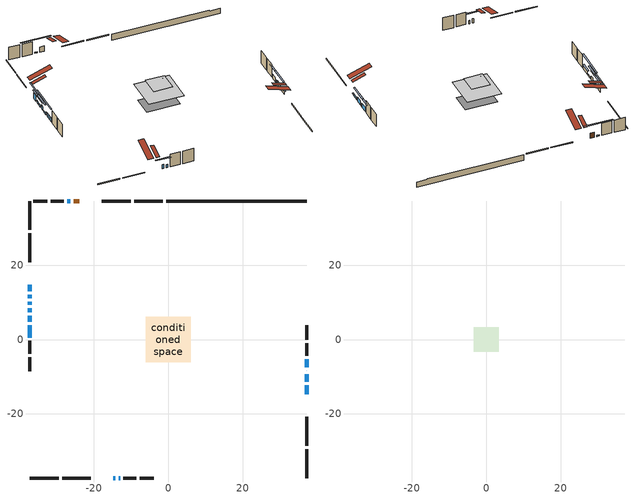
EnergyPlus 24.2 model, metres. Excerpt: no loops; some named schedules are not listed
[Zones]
conditioned space
 floor adiabatic (AdiabaticFloorConstruction): -6.11,-6.11 -6.11,6.11 6.11,6.11 6.11,-6.11 z3.17
 floor foundation (Slab1 construction): -5.79,-3.66 -5.79,3.66 5.79,3.66 5.79,-3.66 z-1.59
 wall outside (RimJoist1 construction): -1.46,37.26 -9.21,37.26 / -37.26,-37.26 -29.51,-37.26 / -37.26,37.26 -37.26,29.51 / 37.26,-37.26 37.26,-29.51 z0.73:1.03
 wall outside (RimJoist2 construction): -10.14,37.26 -17.89,37.26 / -28.59,-37.26 -20.84,-37.26 / -37.26,28.59 -37.26,20.84 / 37.26,-28.59 37.26,-20.84 z0.73:1.03
 wall outside (AdiabaticWallConstruction 1): -23.97,37.26 -25.47,37.26 z0.73:2.76
 wall outside (AdiabaticWallConstruction): 37.26,-14.75 37.26,-12.31 z0.73:1.59; 37.26,-11.38 37.26,-9.35 / 37.26,-7.45 37.26,-5.31 z0.73:2.36; -37.26,14.75 -37.26,12.98 z0.73:2.76; -37.26,12.05 -37.26,11.06 / -37.26,10.13 -37.26,9.31 z0.73:1.57; -37.26,8.39 -37.26,7.37 z0.73:2.18; -14.75,-37.26 -14.3,-37.26 z0.73:2.28; -26.4,37.26 -27.21,37.26 / -37.26,6.44 -37.26,4.81 z0.73:1.24; -37.26,3.88 -37.26,0.53 z0.73:2; 37.26,-8.42 37.26,-8.38 / -13.37,-37.26 -12.98,-37.26 z0.73:1.95
 wall outside (Wall1 construction): -28.14,37.26 -31.58,37.26 / -12.05,-37.26 -8.61,-37.26 / -37.26,-0.4 -37.26,-3.84 / 37.26,-4.39 37.26,-0.95 z0.73:5.61
 wall outside (Wall2 construction): -32.51,37.26 -36.33,37.26 / -7.68,-37.26 -3.85,-37.26 / -37.26,-4.77 -37.26,-8.59 / 37.26,-0.02 37.26,3.81 z0.73:5.61
 wall foundation (FoundationWall1 construction): -0.53,37.26,-1.59 -0.53,37.26,0.73 33.48,37.26,0.73 33.48,37.26,0.4 37.26,37.26,0.4 37.26,37.26,-1.59
 window (WindowConstruction): 37.26,-14.75 37.26,-12.31 z0.73:1.59
 window (WindowConstruction 3): 37.26,-11.38 37.26,-9.35 z0.73:2.35
 window (WindowConstruction 4): -37.26,14.75 -37.26,12.98 z0.73:2.76
 window (WindowConstruction 5): -37.26,12.05 -37.26,11.06 z0.73:1.57
 window (WindowConstruction 6): -37.26,10.13 -37.26,9.31 z0.73:1.57
 window (WindowConstruction 7): -37.26,8.38 -37.26,7.37 z0.73:2.18
 window (WindowConstruction 8): -14.75,-37.26 -14.3,-37.26 z0.73:2.28
 window (WindowConstruction 11): -26.4,37.26 -27.21,37.26 z0.73:1.24
 window (WindowConstruction 12): -37.26,6.44 -37.26,4.81 z0.73:1.24
 window (WindowConstruction 1): -37.26,3.88 -37.26,0.53 z0.73:2
 window (WindowConstruction 9): 37.26,-8.42 37.26,-8.38 z0.73:1.95
 window (WindowConstruction 10): -13.37,-37.26 -12.98,-37.26 z0.73:1.95
 window (WindowConstruction 2): 37.26,-7.45 37.26,-5.31 z0.73:2.35
 door (Door): -23.97,37.26 -25.47,37.26 z0.73:2.76
 ceiling adiabatic (AdiabaticFloorConstruction): 6.11,-6.11 6.11,6.11 -6.11,6.11 -6.11,-6.11 z3.17
 roof outside (Roof2 construction): -23.04,37.26,5.61 -23.04,32.57,7.17 -21.8,32.57,7.17 -21.8,37.26,5.61; -15.68,-37.26,5.61 -15.68,-32.57,7.17 -16.92,-32.57,7.17 -16.92,-37.26,5.61; -37.26,15.68,5.61 -32.57,15.68,7.17 -32.57,16.92,7.17 -37.26,16.92,5.61; 37.26,-15.68,5.61 32.57,-15.68,7.17 32.57,-16.92,7.17 37.26,-16.92,5.61
attic - vented
 floor to conditioned space (Floor1 construction Reversed): -3.31,-3.31 -3.31,3.31 3.31,3.31 3.31,-3.31 z5.61; -2.26,-2.26 -2.26,2.26 2.26,2.26 2.26,-2.26 z5.61
 roof outside (Roof1 construction): -20.88,37.26,5.61 -20.88,29.46,8.21 -18.82,29.46,8.21 -18.82,37.26,5.61; -17.85,-37.26,5.61 -17.85,-29.46,8.21 -19.91,-29.46,8.21 -19.91,-37.26,5.61; -37.26,17.85,5.61 -29.46,17.85,8.21 -29.46,19.91,8.21 -37.26,19.91,5.61; 37.26,-17.85,5.61 29.46,-17.85,8.21 29.46,-19.91,8.21 37.26,-19.91,5.61
shading: 37.26,-12.11 37.26,-14.95 37.68,-14.95 37.68,-12.11 z1.79; 37.26,-6.92 37.26,-13.81 37.68,-13.81 37.68,-6.92 z4.78; -37.26,10.55 -37.26,17.18 -37.68,17.18 -37.68,10.55 z5.19; -37.26,8.63 -37.26,14.48 -37.68,14.48 -37.68,8.63 z4; -37.26,6.88 -37.26,12.56 -37.68,12.56 -37.68,6.88 z4; -37.26,4.94 -37.26,10.81 -37.68,10.81 -37.68,4.94 z4.61; -11.87,-37.26 -17.18,-37.26 -17.18,-37.68 -11.87,-37.68 z4.71; -32.07,37.26 -21.54,37.26 -21.54,37.68 -32.07,37.68 z6.1; -37.26,-0.05 -37.26,11.3 -37.68,11.3 -37.68,-0.05 z6.1; -37.26,0.33 -37.26,4.08 -37.68,4.08 -37.68,0.33 z2.2; 37.26,-2.89 37.26,-9.88 37.68,-9.88 37.68,-2.89 z4.78
[Building]
Building 1: Terrain=Suburbs
[Site:Location]
Quebec Intl AP_QC: Latitude {deg}=46.8; Longitude {deg}=-71.38; Time Zone {hr}=-5; Elevation {m}=74; Keep Site Location Information=Yes
[Site:GroundTemperature:Shallow]
0.0108218, -2.24938, -2.43038, -1.3578, 2.94801, 7.23376, 10.9493, 13.303, 13.5029, 11.5886, 7.96783, 3.81355
[Site:WaterMainsTemperature]
Calculation Method=Schedule; Temperature Schedule=mains temperature schedule
[Material] Roughness=Rough; Thermal Absorptance=0.9
Name | Thickness {m} | Conductivity {W/m-K} | Density {kg/m3} | Specific Heat {J/kg-K} | Solar Absorptance | Visible Absorptance
asphalt or fiberglass shingles | 0.00635 | 0.162714 | 1121.4 | 1465.45 | 0.4 | 0.4
ceiling loosefill ins | 0.169333 | 0.0480833 | 16.02 | 1046.75 | 0.7 | 0.7
ceiling stud and cavity | 0.1397 | 0.0758482 | 65.682 | 1177.47 | 0.7 | 0.7
concrete 4.0 in. | 0.1016 | 1.803125 | 2242.8 | 837.4 | 0.7 | 0.7
concrete 8.0 in. | 0.2032 | 1.803125 | 2242.8 | 837.4 | 0.7 | 0.7
door material | 0.04445 | 0.0451087 | 512.64 | 1214.23 | 0.7 | 0.7
exterior vertical ins | 0.0533782 | 0.029427 | 32.04 | 1214.23 | 0.7 | 0.7
floor covering | 0.0127 | 0.0433444 | 54.468 | 1339.84 | 0.6 | 0.6
floor rigid ins; wall rigid ins 1 | 0.512978 | 0.029427 | 32.04 | 1214.23 | 0.7 | 0.7
floor stud and cavity | 0.1397 | 1.75129 | 37.0049 | 1207.88 | 0.7 | 0.7
furniture material conditioned space 1 | 0.1524 | 0.115458 | 640.8 | 1214.23 | 0.6 | 0.6
gypsum board | 0.0127 | 0.160291 | 801 | 837.4 | 0.6 | 0.6
gypsum board 1 | 0.0127 | 0.160291 | 801 | 837.4 | 0.7 | 0.7
osb sheathing 0.5 in. | 0.0127 | 0.115458 | 512.64 | 1214.23 | 0.7 | 0.7
osb sheathing 0.75 in. | 0.01905 | 0.115458 | 512.64 | 1214.23 | 0.7 | 0.7
osb sheathing 2.0 in. | 0.0508 | 0.115458 | 512.64 | 1214.23 | 0.7 | 0.7
rim joist rigid ins; roof rigid ins; wall rigid ins | 0.051816 | 0.029427 | 32.04 | 1214.23 | 0.7 | 0.7
rim joist stud and cavity | 0.0508 | 0.0385912 | 125.044 | 1163.47 | 0.6 | 0.6
rim joist stud and cavity 1 | 0.0508 | 0.0348186 | 125.044 | 1163.47 | 0.6 | 0.6
roof stud and cavity | 0.2032 | 0.190183 | 78.34581 | 1123.46 | 0.7 | 0.7
wall stud and cavity | 0.1397 | 0.159316 | 139.0536 | 1170.24 | 0.7 | 0.7
wall stud and cavity 1 | 0.1397 | 0.134245 | 139.0536 | 1170.24 | 0.7 | 0.7
wall stud and cavity 2 | 0.0889 | 0.380278 | 52.3479 | 1209.89 | 0.7 | 0.7
wall stud and cavity 3 | 0.0889 | 0.391764 | 83.0341 | 1211.67 | 0.7 | 0.7
wood siding | 0.0254 | 0.102417 | 544.68 | 1172.36 | 0.4 | 0.4
wood siding 1; wood siding 2; wood siding 3 | 0.0254 | 0.102417 | 544.68 | 1172.36 | 0.7 | 0.7
[WindowMaterial:SimpleGlazingSystem]
Name | U-Factor {W/m2-K} | Solar Heat Gain Coefficient
WindowMaterial | 2.773703 | 0.54
WindowMaterial 1 | 2.78563 | 0.6
WindowMaterial 10 | 3.0542 | 0.42
WindowMaterial 2 | 2.79017 | 0.7
WindowMaterial 3 | 2.78619 | 0.6
WindowMaterial 4 | 2.97754 | 0.59
WindowMaterial 5 | 2.77711 | 0.55
WindowMaterial 6 | 2.77314 | 0.53
WindowMaterial 7 | 2.76746 | 0.49
WindowMaterial 8 | 2.97754 | 0.25
WindowMaterial 9 | 2.992306 | 0.59
[Construction]
AdiabaticFloorConstruction: floor stud and cavity, floor rigid ins, osb sheathing 0.75 in., floor covering
AdiabaticWallConstruction: wood siding 2, wall rigid ins 1, wall stud and cavity 2, gypsum board
AdiabaticWallConstruction 1: wood siding 3, wall rigid ins 1, wall stud and cavity 2, gypsum board
Door: door material
Floor1 construction Reversed: gypsum board, ceiling stud and cavity, ceiling loosefill ins
FoundationWall1 construction: concrete 8.0 in., gypsum board 1
furniture construction conditioned space 1: furniture material conditioned space 1
PartitionWallConstruction: gypsum board, wall stud and cavity 3, gypsum board
RimJoist1 construction: wood siding 1, rim joist rigid ins, osb sheathing 2.0 in., rim joist stud and cavity
RimJoist2 construction: wood siding 1, rim joist rigid ins, osb sheathing 2.0 in., rim joist stud and cavity 1
Roof1 construction: asphalt or fiberglass shingles
Roof2 construction: asphalt or fiberglass shingles, roof rigid ins, osb sheathing 0.75 in., roof stud and cavity, gypsum board
Slab1 construction: concrete 4.0 in.
Wall1 construction: wood siding, wall rigid ins, osb sheathing 0.5 in., wall stud and cavity, gypsum board
Wall2 construction: wood siding, wall rigid ins, osb sheathing 0.5 in., wall stud and cavity 1, gypsum board
WindowConstruction: WindowMaterial
WindowConstruction 1; WindowConstruction 7: WindowMaterial 1
WindowConstruction 10: WindowMaterial 9
WindowConstruction 11; WindowConstruction 12: WindowMaterial 10
WindowConstruction 2: WindowMaterial 2
WindowConstruction 3: WindowMaterial 3
WindowConstruction 4: WindowMaterial 4
WindowConstruction 5: WindowMaterial 5
WindowConstruction 6: WindowMaterial 6
WindowConstruction 8: WindowMaterial 7
WindowConstruction 9: WindowMaterial 8
[Zone] Multiplier=1; Part of Total Floor Area=Yes
Name | Volume {m3}
attic - vented | 27.1114
conditioned space | 583.3
[Space]
Name | Zone | Volume {m3}
attic - vented 1 | attic - vented | 27.1114
conditioned space 1 | conditioned space | 583.3
[ZoneInfiltration:EffectiveLeakageArea]
infil attic - vented 1: Zone or Space=attic - vented 1; Schedule=Always On Discrete; Effective Air Leakage Area {cm2}=2370.46; Stack Coefficient=0.000180897; Wind Coefficient=9.08731e-06
[ZoneMixing]
whole house fan mix: Zone or Space=attic - vented; Schedule=Always On Continuous; Design Flow Rate Calculation Method=Flow/Zone; Design Flow Rate {m3/s}=0; Source Zone or Space=conditioned space
[SurfaceProperty:ExposedFoundationPerimeter]
Slab1: Exposed Perimeter Calculation Method=TotalExposedPerimeter; Total Exposed Perimeter {m}=37.796
[InternalMass] Zone or ZoneList=conditioned space; Space or SpaceList=conditioned space 1
Name | Construction | Surface Area {m2}
furniture mass conditioned space 1 | furniture construction conditioned space 1 | 93.532
partition wall mass | PartitionWallConstruction | 233.83
[Lights]
interior lighting: Zone or ZoneList or Space or SpaceList=conditioned space 1; Schedule=interior lighting schedule; Design Level Calculation Method=LightingLevel; Lighting Level {W}=343.2; Return Air Fraction=0; Fraction Radiant=0.6; Fraction Visible=0.2; Fraction Replaceable=1
[People]
occupants: Zone or ZoneList or Space or SpaceList=conditioned space 1; Number of People Schedule=occupants schedule; Number of People Calculation Method=People; Number of People=3; Fraction Radiant=0.314171; Sensible Heat Fraction=0.56303; Activity Level Schedule=occupants activity schedule; Carbon Dioxide Generation Rate {m3/s-W}=0; Enable ASHRAE 55 Comfort Warnings=No; Mean Radiant Temperature Calculation Type=EnclosureAveraged
[ElectricEquipment] Zone or ZoneList or Space or SpaceList=conditioned space 1; Design Level Calculation Method=EquipmentLevel
Name | Schedule | Design Level {W} | Fraction Latent | Fraction Radiant | Fraction Lost
clothes dryer | clothes dryer schedule | 140.772 | 0.015 | 0.081 | 0.85
clothes washer | clothes washer schedule | 32.1985 | 0.03 | 0.162 | 0.7
cooking range | cooking range schedule | 215.147 | 0.08 | 0.432 | 0.2
dishwasher | dishwasher schedule | 66.8632 | 0.3 | 0.18 | 0.4
fridge | fridge schedule | 72.9452 | 0 | 0.6 | 0
mech vent bath fan 0 | mech vent bath fan 0 schedule | 50.2 | 0 | 0 | 1
mech vent house fan | mech vent house fan schedule | 19.9167 | 0 | 0 | 0.5
mech vent house fan cfis | mech vent house fan cfis schedule | 0 | 0 | 0 | 0
mech vent range fan 0 | mech vent range fan 0 schedule | 57 | 0 | 0 | 1
misc plug loads | misc plug loads schedule | 494.7 | 0.045 | 0.513 | 0.1
whole house fan | Always On Discrete | 0 | 0 | 0 | 1
[OtherEquipment] Zone or ZoneList or Space or SpaceList=conditioned space 1; Design Level Calculation Method=EquipmentLevel
Name | Fuel Type | Schedule | Design Level {W} | Fraction Latent | Fraction Radiant | Fraction Lost
clothes dryer 1 | Electricity | clothes dryer schedule | 0 | 0.015 | 0.081 | 0.85
cooking range 1 | Electricity | cooking range schedule | 0 | 0.08 | 0.432 | 0.2
general water use latent | None | general water use schedule | 62.594 | 1 | 0 | 0
general water use sensible | None | general water use schedule | -61.6891 | 0 | 0.6 | 0
mech vent house fan latent load | None | Always On Discrete | 0 | 1 | 0 | 0
mech vent house fan sensible load | None | Always On Discrete | 0 | 0 | 0 | 0
water heater energy adjustment1 | Electricity | Always On Discrete | 0.01 | 0 | 0 | 1
[ZoneInfiltration:DesignFlowRate] Zone or ZoneList or Space or SpaceList=conditioned space 1; Schedule=Always On Discrete; Design Flow Rate Calculation Method=Flow/Zone; Design Flow Rate {m3/s}=0
infil flow; natural vent flow; whole house fan flow
[Foundation:Kiva]
Foundation Kiva 1: Initial Indoor Air Temperature {C}=18; Wall Height Above Grade {m}=0.729996; Wall Depth Below Slab {m}=0.2032; Custom Block Material Name 1=exterior vertical ins; Custom Block Depth 1 {m}=2.31999; Custom Block X Position 1 {m}=0.2159; Custom Block Z Position 1 {m}=0
[Foundation:Kiva:Settings]
Soil Conductivity {W/m-K}=0.849921; Soil Density {kg/m3}=1842.3; Soil Specific Heat {J/kg-K}=418.7; Ground Solar Absorptivity=0.9; Ground Thermal Absorptivity=0.9; Ground Surface Roughness {m}=0.03; Far-Field Width {m}=40; Deep-Ground Boundary Condition=ZeroFlux; Deep-Ground Depth {m}=40; Minimum Cell Dimension {m}=0.2; Maximum Cell Growth Coefficient=3; Simulation Timestep=Timestep
[Exterior:Lights]
exterior lighting: Schedule=exterior lighting schedule; Design Level {W}=75.6
[Schedule:Constant]
Name | Hourly Value
Always On Continuous; mech vent house fan schedule; mech vent house fan cfis schedule; Always On Discrete | 1
occupants activity schedule | 117.228
fridge schedule | 0
[Schedule:Week:Daily]
interior lighting schedule Week Rule - Jan1-Jan27: interior lighting schedule day, interior lighting schedule day, interior lighting schedule day, interior lighting schedule day, interior lighting schedule day, interior lighting schedule day, interior lighting schedule day, interior lighting schedule default day, interior lighting schedule default day, interior lighting schedule default day, interior lighting schedule default day, interior lighting schedule default day
interior lighting schedule Week Rule - Jan28-Feb3: interior lighting schedule day, interior lighting schedule day, interior lighting schedule day, interior lighting schedule day, interior lighting schedule day 1, interior lighting schedule day 1, interior lighting schedule day 1, interior lighting schedule default day, interior lighting schedule default day, interior lighting schedule default day, interior lighting schedule default day, interior lighting schedule default day
interior lighting schedule Week Rule - Feb4-Feb24: interior lighting schedule day 1, interior lighting schedule day 1, interior lighting schedule day 1, interior lighting schedule day 1, interior lighting schedule day 1, interior lighting schedule day 1, interior lighting schedule day 1, interior lighting schedule default day, interior lighting schedule default day, interior lighting schedule default day, interior lighting schedule default day, interior lighting schedule default day
interior lighting schedule Week Rule - Feb25-Mar3: interior lighting schedule day 1, interior lighting schedule day 1, interior lighting schedule day 1, interior lighting schedule day 1, interior lighting schedule day 2, interior lighting schedule day 2, interior lighting schedule day 2, interior lighting schedule default day, interior lighting schedule default day, interior lighting schedule default day, interior lighting schedule default day, interior lighting schedule default day
interior lighting schedule Week Rule - Mar4-Mar31: interior lighting schedule day 2, interior lighting schedule day 2, interior lighting schedule day 2, interior lighting schedule day 2, interior lighting schedule day 2, interior lighting schedule day 2, interior lighting schedule day 2, interior lighting schedule default day, interior lighting schedule default day, interior lighting schedule default day, interior lighting schedule default day, interior lighting schedule default day
interior lighting schedule Week Rule - Apr1-Apr28: interior lighting schedule day 3, interior lighting schedule day 3, interior lighting schedule day 3, interior lighting schedule day 3, interior lighting schedule day 3, interior lighting schedule day 3, interior lighting schedule day 3, interior lighting schedule default day, interior lighting schedule default day, interior lighting schedule default day, interior lighting schedule default day, interior lighting schedule default day
interior lighting schedule Week Rule - Apr29-May5: interior lighting schedule day 3, interior lighting schedule day 3, interior lighting schedule day 4, interior lighting schedule day 4, interior lighting schedule day 4, interior lighting schedule day 4, interior lighting schedule day 4, interior lighting schedule default day, interior lighting schedule default day, interior lighting schedule default day, interior lighting schedule default day, interior lighting schedule default day
interior lighting schedule Week Rule - May6-May26: interior lighting schedule day 4, interior lighting schedule day 4, interior lighting schedule day 4, interior lighting schedule day 4, interior lighting schedule day 4, interior lighting schedule day 4, interior lighting schedule day 4, interior lighting schedule default day, interior lighting schedule default day, interior lighting schedule default day, interior lighting schedule default day, interior lighting schedule default day
interior lighting schedule Week Rule - May27-Jun2: interior lighting schedule day 4, interior lighting schedule day 4, interior lighting schedule day 4, interior lighting schedule day 4, interior lighting schedule day 4, interior lighting schedule day 5, interior lighting schedule day 5, interior lighting schedule default day, interior lighting schedule default day, interior lighting schedule default day, interior lighting schedule default day, interior lighting schedule default day
interior lighting schedule Week Rule - Jun3-Jun30: interior lighting schedule day 5, interior lighting schedule day 5, interior lighting schedule day 5, interior lighting schedule day 5, interior lighting schedule day 5, interior lighting schedule day 5, interior lighting schedule day 5, interior lighting schedule default day, interior lighting schedule default day, interior lighting schedule default day, interior lighting schedule default day, interior lighting schedule default day
interior lighting schedule Week Rule - Jul1-Jul28: interior lighting schedule day 6, interior lighting schedule day 6, interior lighting schedule day 6, interior lighting schedule day 6, interior lighting schedule day 6, interior lighting schedule day 6, interior lighting schedule day 6, interior lighting schedule default day, interior lighting schedule default day, interior lighting schedule default day, interior lighting schedule default day, interior lighting schedule default day
interior lighting schedule Week Rule - Jul29-Aug4: interior lighting schedule day 6, interior lighting schedule day 6, interior lighting schedule day 6, interior lighting schedule day 7, interior lighting schedule day 7, interior lighting schedule day 7, interior lighting schedule day 7, interior lighting schedule default day, interior lighting schedule default day, interior lighting schedule default day, interior lighting schedule default day, interior lighting schedule default day
interior lighting schedule Week Rule - Aug5-Aug25: interior lighting schedule day 7, interior lighting schedule day 7, interior lighting schedule day 7, interior lighting schedule day 7, interior lighting schedule day 7, interior lighting schedule day 7, interior lighting schedule day 7, interior lighting schedule default day, interior lighting schedule default day, interior lighting schedule default day, interior lighting schedule default day, interior lighting schedule default day
interior lighting schedule Week Rule - Aug26-Sep1: interior lighting schedule day 7, interior lighting schedule day 7, interior lighting schedule day 7, interior lighting schedule day 7, interior lighting schedule day 7, interior lighting schedule day 7, interior lighting schedule day 8, interior lighting schedule default day, interior lighting schedule default day, interior lighting schedule default day, interior lighting schedule default day, interior lighting schedule default day
interior lighting schedule Week Rule - Sep2-Sep29: interior lighting schedule day 8, interior lighting schedule day 8, interior lighting schedule day 8, interior lighting schedule day 8, interior lighting schedule day 8, interior lighting schedule day 8, interior lighting schedule day 8, interior lighting schedule default day, interior lighting schedule default day, interior lighting schedule default day, interior lighting schedule default day, interior lighting schedule default day
interior lighting schedule Week Rule - Sep30-Oct6: interior lighting schedule day 8, interior lighting schedule day 9, interior lighting schedule day 9, interior lighting schedule day 9, interior lighting schedule day 9, interior lighting schedule day 9, interior lighting schedule day 9, interior lighting schedule default day, interior lighting schedule default day, interior lighting schedule default day, interior lighting schedule default day, interior lighting schedule default day
interior lighting schedule Week Rule - Oct7-Oct27: interior lighting schedule day 9, interior lighting schedule day 9, interior lighting schedule day 9, interior lighting schedule day 9, interior lighting schedule day 9, interior lighting schedule day 9, interior lighting schedule day 9, interior lighting schedule default day, interior lighting schedule default day, interior lighting schedule default day, interior lighting schedule default day, interior lighting schedule default day
interior lighting schedule Week Rule - Oct28-Nov3: interior lighting schedule day 9, interior lighting schedule day 9, interior lighting schedule day 9, interior lighting schedule day 9, interior lighting schedule day 10, interior lighting schedule day 10, interior lighting schedule day 10, interior lighting schedule default day, interior lighting schedule default day, interior lighting schedule default day, interior lighting schedule default day, interior lighting schedule default day
interior lighting schedule Week Rule - Nov4-Nov24: interior lighting schedule day 10, interior lighting schedule day 10, interior lighting schedule day 10, interior lighting schedule day 10, interior lighting schedule day 10, interior lighting schedule day 10, interior lighting schedule day 10, interior lighting schedule default day, interior lighting schedule default day, interior lighting schedule default day, interior lighting schedule default day, interior lighting schedule default day
interior lighting schedule Week Rule - Nov25-Dec1: interior lighting schedule day 10, interior lighting schedule day 10, interior lighting schedule day 10, interior lighting schedule day 10, interior lighting schedule day 10, interior lighting schedule day 10, interior lighting schedule day 11, interior lighting schedule default day, interior lighting schedule default day, interior lighting schedule default day, interior lighting schedule default day, interior lighting schedule default day
interior lighting schedule Week Rule - Dec2-Dec31: interior lighting schedule day 11, interior lighting schedule day 11, interior lighting schedule day 11, interior lighting schedule day 11, interior lighting schedule day 11, interior lighting schedule day 11, interior lighting schedule day 11, interior lighting schedule default day, interior lighting schedule default day, interior lighting schedule default day, interior lighting schedule default day, interior lighting schedule default day
occupants schedule Week Rule - Jan1-Dec31: occupants schedule day, occupants schedule day, occupants schedule day, occupants schedule day, occupants schedule day, occupants schedule day, occupants schedule day, occupants schedule default day, occupants schedule default day, occupants schedule default day, occupants schedule default day, occupants schedule default day
clothes dryer schedule Week Rule - Jan1-Dec31: clothes dryer schedule day, clothes dryer schedule day, clothes dryer schedule day, clothes dryer schedule day, clothes dryer schedule day, clothes dryer schedule day, clothes dryer schedule day, clothes dryer schedule default day, clothes dryer schedule default day, clothes dryer schedule default day, clothes dryer schedule default day, clothes dryer schedule default day
clothes washer schedule Week Rule - Jan1-Dec31: clothes washer schedule day, clothes washer schedule day, clothes washer schedule day, clothes washer schedule day, clothes washer schedule day, clothes washer schedule day, clothes washer schedule day, clothes washer schedule default day, clothes washer schedule default day, clothes washer schedule default day, clothes washer schedule default day, clothes washer schedule default day
cooking range schedule Week Rule - Jan1-Dec31: cooking range schedule day, cooking range schedule day, cooking range schedule day, cooking range schedule day, cooking range schedule day, cooking range schedule day, cooking range schedule day, cooking range schedule default day, cooking range schedule default day, cooking range schedule default day, cooking range schedule default day, cooking range schedule default day
dishwasher schedule Week Rule - Jan1-Dec31: dishwasher schedule day, dishwasher schedule day, dishwasher schedule day, dishwasher schedule day, dishwasher schedule day, dishwasher schedule day, dishwasher schedule day, dishwasher schedule default day, dishwasher schedule default day, dishwasher schedule default day, dishwasher schedule default day, dishwasher schedule default day
mech vent bath fan 0 schedule Week Rule - Jan1-Dec31: mech vent bath fan 0 schedule day, mech vent bath fan 0 schedule day, mech vent bath fan 0 schedule day, mech vent bath fan 0 schedule day, mech vent bath fan 0 schedule day, mech vent bath fan 0 schedule day, mech vent bath fan 0 schedule day, mech vent bath fan 0 schedule default day, mech vent bath fan 0 schedule default day, mech vent bath fan 0 schedule default day, mech vent bath fan 0 schedule default day, mech vent bath fan 0 schedule default day
mech vent range fan 0 schedule Week Rule - Jan1-Dec31: mech vent range fan 0 schedule day, mech vent range fan 0 schedule day, mech vent range fan 0 schedule day, mech vent range fan 0 schedule day, mech vent range fan 0 schedule day, mech vent range fan 0 schedule day, mech vent range fan 0 schedule day, mech vent range fan 0 schedule default day, mech vent range fan 0 schedule default day, mech vent range fan 0 schedule default day, mech vent range fan 0 schedule default day, mech vent range fan 0 schedule default day
misc plug loads schedule Week Rule - Jan1-Dec31: misc plug loads schedule day, misc plug loads schedule day, misc plug loads schedule day, misc plug loads schedule day, misc plug loads schedule day, misc plug loads schedule day, misc plug loads schedule day, misc plug loads schedule default day, misc plug loads schedule default day, misc plug loads schedule default day, misc plug loads schedule default day, misc plug loads schedule default day
general water use schedule Week Rule - Jan1-Dec31: general water use schedule day, general water use schedule day, general water use schedule day, general water use schedule day, general water use schedule day, general water use schedule day, general water use schedule day, general water use schedule default day, general water use schedule default day, general water use schedule default day, general water use schedule default day, general water use schedule default day
exterior lighting schedule Week Rule - Jan1-Jan27: exterior lighting schedule day, exterior lighting schedule day, exterior lighting schedule day, exterior lighting schedule day, exterior lighting schedule day, exterior lighting schedule day, exterior lighting schedule day, exterior lighting schedule default day, exterior lighting schedule default day, exterior lighting schedule default day, exterior lighting schedule default day, exterior lighting schedule default day
exterior lighting schedule Week Rule - Jan28-Feb3: exterior lighting schedule day, exterior lighting schedule day, exterior lighting schedule day, exterior lighting schedule day, exterior lighting schedule day 1, exterior lighting schedule day 1, exterior lighting schedule day 1, exterior lighting schedule default day, exterior lighting schedule default day, exterior lighting schedule default day, exterior lighting schedule default day, exterior lighting schedule default day
exterior lighting schedule Week Rule - Feb4-Feb24: exterior lighting schedule day 1, exterior lighting schedule day 1, exterior lighting schedule day 1, exterior lighting schedule day 1, exterior lighting schedule day 1, exterior lighting schedule day 1, exterior lighting schedule day 1, exterior lighting schedule default day, exterior lighting schedule default day, exterior lighting schedule default day, exterior lighting schedule default day, exterior lighting schedule default day
exterior lighting schedule Week Rule - Feb25-Mar3: exterior lighting schedule day 1, exterior lighting schedule day 1, exterior lighting schedule day 1, exterior lighting schedule day 1, exterior lighting schedule day 2, exterior lighting schedule day 2, exterior lighting schedule day 2, exterior lighting schedule default day, exterior lighting schedule default day, exterior lighting schedule default day, exterior lighting schedule default day, exterior lighting schedule default day
exterior lighting schedule Week Rule - Mar4-Mar31: exterior lighting schedule day 2, exterior lighting schedule day 2, exterior lighting schedule day 2, exterior lighting schedule day 2, exterior lighting schedule day 2, exterior lighting schedule day 2, exterior lighting schedule day 2, exterior lighting schedule default day, exterior lighting schedule default day, exterior lighting schedule default day, exterior lighting schedule default day, exterior lighting schedule default day
exterior lighting schedule Week Rule - Apr1-Apr28: exterior lighting schedule day 3, exterior lighting schedule day 3, exterior lighting schedule day 3, exterior lighting schedule day 3, exterior lighting schedule day 3, exterior lighting schedule day 3, exterior lighting schedule day 3, exterior lighting schedule default day, exterior lighting schedule default day, exterior lighting schedule default day, exterior lighting schedule default day, exterior lighting schedule default day
exterior lighting schedule Week Rule - Apr29-May5: exterior lighting schedule day 3, exterior lighting schedule day 3, exterior lighting schedule day 4, exterior lighting schedule day 4, exterior lighting schedule day 4, exterior lighting schedule day 4, exterior lighting schedule day 4, exterior lighting schedule default day, exterior lighting schedule default day, exterior lighting schedule default day, exterior lighting schedule default day, exterior lighting schedule default day
exterior lighting schedule Week Rule - May6-May26: exterior lighting schedule day 4, exterior lighting schedule day 4, exterior lighting schedule day 4, exterior lighting schedule day 4, exterior lighting schedule day 4, exterior lighting schedule day 4, exterior lighting schedule day 4, exterior lighting schedule default day, exterior lighting schedule default day, exterior lighting schedule default day, exterior lighting schedule default day, exterior lighting schedule default day
exterior lighting schedule Week Rule - May27-Jun2: exterior lighting schedule day 4, exterior lighting schedule day 4, exterior lighting schedule day 4, exterior lighting schedule day 4, exterior lighting schedule day 4, exterior lighting schedule day 5, exterior lighting schedule day 5, exterior lighting schedule default day, exterior lighting schedule default day, exterior lighting schedule default day, exterior lighting schedule default day, exterior lighting schedule default day
exterior lighting schedule Week Rule - Jun3-Jun30: exterior lighting schedule day 5, exterior lighting schedule day 5, exterior lighting schedule day 5, exterior lighting schedule day 5, exterior lighting schedule day 5, exterior lighting schedule day 5, exterior lighting schedule day 5, exterior lighting schedule default day, exterior lighting schedule default day, exterior lighting schedule default day, exterior lighting schedule default day, exterior lighting schedule default day
exterior lighting schedule Week Rule - Jul1-Jul28: exterior lighting schedule day 6, exterior lighting schedule day 6, exterior lighting schedule day 6, exterior lighting schedule day 6, exterior lighting schedule day 6, exterior lighting schedule day 6, exterior lighting schedule day 6, exterior lighting schedule default day, exterior lighting schedule default day, exterior lighting schedule default day, exterior lighting schedule default day, exterior lighting schedule default day
exterior lighting schedule Week Rule - Jul29-Aug4: exterior lighting schedule day 6, exterior lighting schedule day 6, exterior lighting schedule day 6, exterior lighting schedule day 7, exterior lighting schedule day 7, exterior lighting schedule day 7, exterior lighting schedule day 7, exterior lighting schedule default day, exterior lighting schedule default day, exterior lighting schedule default day, exterior lighting schedule default day, exterior lighting schedule default day
exterior lighting schedule Week Rule - Aug5-Aug25: exterior lighting schedule day 7, exterior lighting schedule day 7, exterior lighting schedule day 7, exterior lighting schedule day 7, exterior lighting schedule day 7, exterior lighting schedule day 7, exterior lighting schedule day 7, exterior lighting schedule default day, exterior lighting schedule default day, exterior lighting schedule default day, exterior lighting schedule default day, exterior lighting schedule default day
exterior lighting schedule Week Rule - Aug26-Sep1: exterior lighting schedule day 7, exterior lighting schedule day 7, exterior lighting schedule day 7, exterior lighting schedule day 7, exterior lighting schedule day 7, exterior lighting schedule day 7, exterior lighting schedule day 8, exterior lighting schedule default day, exterior lighting schedule default day, exterior lighting schedule default day, exterior lighting schedule default day, exterior lighting schedule default day
exterior lighting schedule Week Rule - Sep2-Sep29: exterior lighting schedule day 8, exterior lighting schedule day 8, exterior lighting schedule day 8, exterior lighting schedule day 8, exterior lighting schedule day 8, exterior lighting schedule day 8, exterior lighting schedule day 8, exterior lighting schedule default day, exterior lighting schedule default day, exterior lighting schedule default day, exterior lighting schedule default day, exterior lighting schedule default day
exterior lighting schedule Week Rule - Sep30-Oct6: exterior lighting schedule day 8, exterior lighting schedule day 9, exterior lighting schedule day 9, exterior lighting schedule day 9, exterior lighting schedule day 9, exterior lighting schedule day 9, exterior lighting schedule day 9, exterior lighting schedule default day, exterior lighting schedule default day, exterior lighting schedule default day, exterior lighting schedule default day, exterior lighting schedule default day
[Schedule:Year]
interior lighting schedule: interior lighting schedule Week Rule - Jan1-Jan27, 1, 1, 1, 27, interior lighting schedule Week Rule - Jan28-Feb3, 1, 28, 2, 3, interior lighting schedule Week Rule - Feb4-Feb24, 2, 4, 2, 24, interior lighting schedule Week Rule - Feb25-Mar3, 2, 25, 3, 3, interior lighting schedule Week Rule - Mar4-Mar31, 3, 4, 3, 31, interior lighting schedule Week Rule - Apr1-Apr28, 4, 1, 4, 28, interior lighting schedule Week Rule - Apr29-May5, 4, 29, 5, 5, interior lighting schedule Week Rule - May6-May26, 5, 6, 5, 26, interior lighting schedule Week Rule - May27-Jun2, 5, 27, 6, 2, interior lighting schedule Week Rule - Jun3-Jun30, 6, 3, 6, 30, interior lighting schedule Week Rule - Jul1-Jul28, 7, 1, 7, 28, interior lighting schedule Week Rule - Jul29-Aug4, 7, 29, 8, 4, interior lighting schedule Week Rule - Aug5-Aug25, 8, 5, 8, 25, interior lighting schedule Week Rule - Aug26-Sep1, 8, 26, 9, 1, interior lighting schedule Week Rule - Sep2-Sep29, 9, 2, 9, 29, interior lighting schedule Week Rule - Sep30-Oct6, 9, 30, 10, 6, interior lighting schedule Week Rule - Oct7-Oct27, 10, 7, 10, 27, interior lighting schedule Week Rule - Oct28-Nov3, 10, 28, 11, 3, interior lighting schedule Week Rule - Nov4-Nov24, 11, 4, 11, 24, interior lighting schedule Week Rule - Nov25-Dec1, 11, 25, 12, 1, interior lighting schedule Week Rule - Dec2-Dec31, 12, 2, 12, 31
occupants schedule: occupants schedule Week Rule - Jan1-Dec31, 1, 1, 12, 31
clothes dryer schedule: clothes dryer schedule Week Rule - Jan1-Dec31, 1, 1, 12, 31
clothes washer schedule: clothes washer schedule Week Rule - Jan1-Dec31, 1, 1, 12, 31
cooking range schedule: cooking range schedule Week Rule - Jan1-Dec31, 1, 1, 12, 31
dishwasher schedule: dishwasher schedule Week Rule - Jan1-Dec31, 1, 1, 12, 31
mech vent bath fan 0 schedule: mech vent bath fan 0 schedule Week Rule - Jan1-Dec31, 1, 1, 12, 31
mech vent range fan 0 schedule: mech vent range fan 0 schedule Week Rule - Jan1-Dec31, 1, 1, 12, 31
misc plug loads schedule: misc plug loads schedule Week Rule - Jan1-Dec31, 1, 1, 12, 31
general water use schedule: general water use schedule Week Rule - Jan1-Dec31, 1, 1, 12, 31
exterior lighting schedule: exterior lighting schedule Week Rule - Jan1-Jan27, 1, 1, 1, 27, exterior lighting schedule Week Rule - Jan28-Feb3, 1, 28, 2, 3, exterior lighting schedule Week Rule - Feb4-Feb24, 2, 4, 2, 24, exterior lighting schedule Week Rule - Feb25-Mar3, 2, 25, 3, 3, exterior lighting schedule Week Rule - Mar4-Mar31, 3, 4, 3, 31, exterior lighting schedule Week Rule - Apr1-Apr28, 4, 1, 4, 28, exterior lighting schedule Week Rule - Apr29-May5, 4, 29, 5, 5, exterior lighting schedule Week Rule - May6-May26, 5, 6, 5, 26, exterior lighting schedule Week Rule - May27-Jun2, 5, 27, 6, 2, exterior lighting schedule Week Rule - Jun3-Jun30, 6, 3, 6, 30, exterior lighting schedule Week Rule - Jul1-Jul28, 7, 1, 7, 28, exterior lighting schedule Week Rule - Jul29-Aug4, 7, 29, 8, 4, exterior lighting schedule Week Rule - Aug5-Aug25, 8, 5, 8, 25, exterior lighting schedule Week Rule - Aug26-Sep1, 8, 26, 9, 1, exterior lighting schedule Week Rule - Sep2-Sep29, 9, 2, 9, 29, exterior lighting schedule Week Rule - Sep30-Oct6, 9, 30, 10, 6, exterior lighting schedule Week Rule - Oct7-Oct27, 10, 7, 10, 27, exterior lighting schedule Week Rule - Oct28-Nov3, 10, 28, 11, 3, exterior lighting schedule Week Rule - Nov4-Nov24, 11, 4, 11, 24, exterior lighting schedule Week Rule - Nov25-Dec1, 11, 25, 12, 1, exterior lighting schedule Week Rule - Dec2-Dec31, 12, 2, 12, 31
[Schedule:Compact]
mains temperature schedule: Through: 01/01, For: AllDays, Until: 24:00, 5.175, Through: 01/02, For: AllDays, Until: 24:00, 5.10167, Through: 01/03, For: AllDays, Until: 24:00, 5.02889, Through: 01/04, For: AllDays, Until: 24:00, 4.95778, Through: 01/05, For: AllDays, Until: 24:00, 4.88778, Through: 01/06, For: AllDays, Until: 24:00, 4.81833, Through: 01/07, For: AllDays, Until: 24:00, 4.75056, Through: 01/08, For: AllDays, Until: 24:00, 4.68389, Through: 01/09, For: AllDays, Until: 24:00, 4.61833, Through: 01/10, For: AllDays, Until: 24:00, 4.55389, Through: 01/11, For: AllDays, Until: 24:00, 4.49056, Through: 01/12, For: AllDays, Until: 24:00, 4.42889, Through: 01/13, For: AllDays, Until: 24:00, 4.36778, Through: 01/14, For: AllDays, Until: 24:00, 4.30889, Through: 01/15, For: AllDays, Until: 24:00, 4.25056, Through: 01/16, For: AllDays, Until: 24:00, 4.19389, Through: 01/17, For: AllDays, Until: 24:00, 4.13833, Through: 01/18, For: AllDays, Until: 24:00, 4.08444, Through: 01/19, For: AllDays, Until: 24:00, 4.03167, Through: 01/20, For: AllDays, Until: 24:00, 3.98056, Through: 01/21, For: AllDays, Until: 24:00, 3.93056, Through: 01/22, For: AllDays, Until: 24:00, 3.88222, Through: 01/23, For: AllDays, Until: 24:00, 3.835, Through: 01/24, For: AllDays, Until: 24:00, 3.78944, Through: 01/25, For: AllDays, Until: 24:00, 3.74556, Through: 01/26, For: AllDays, Until: 24:00, 3.70278, Through: 01/27, For: AllDays, Until: 24:00, 3.66167, Through: 01/28, For: AllDays, Until: 24:00, 3.62167, Through: 01/29, For: AllDays, Until: 24:00, 3.58389, Through: 01/30, For: AllDays, Until: 24:00, 3.54722, Through: 01/31, For: AllDays, Until: 24:00, 3.51167, Through: 02/01, For: AllDays, Until: 24:00, 3.47833, Through: 02/02, For: AllDays, Until: 24:00, 3.44611, Through: 02/03, For: AllDays, Until: 24:00, 3.41556, Through: 02/04, For: AllDays, Until: 24:00, 3.38667, Through: 02/05, For: AllDays, Until: 24:00, 3.35944, Through: 02/06, For: AllDays, Until: 24:00, 3.33389, Through: 02/07, For: AllDays, Until: 24:00, 3.30944, Through: 02/08, For: AllDays, Until: 24:00, 3.28667, Through: 02/09, For: AllDays, Until: 24:00, 3.26611, Through: 02/10, For: AllDays, Until: 24:00, 3.24667, Through: 02/11, For: AllDays, Until: 24:00, 3.22889, Through: 02/12, For: AllDays, Until: 24:00, 3.21278, Through: 02/13, For: AllDays, Until: 24:00, 3.19833, Through: 02/14, For: AllDays, Until: 24:00, 3.18556, Through: 02/15, For: AllDays, Until: 24:00, 3.17389, Through: 02/16, For: AllDays, Until: 24:00, 3.16444, Through: 02/17, For: AllDays, Until: 24:00, 3.15667, Through: 02/18, For: AllDays, Until: 24:00, 3.15056, Through: 02/19, For: AllDays, Until: 24:00, 3.14556, Through: 02/20, For: AllDays, Until: 24:00, 3.14278, Through: 02/21, For: AllDays, Until: 24:00, 3.14111, Through: 02/22, For: AllDays, Until: 24:00, 3.14167, Through: 02/23, For: AllDays, Until: 24:00, 3.14333, Through: 02/24, For: AllDays, Until: 24:00, 3.14722, Through: 02/25, For: AllDays, Until: 24:00, 3.15222, Through: 02/26, For: AllDays, Until: 24:00, 3.15944, Through: 02/27, For: AllDays, Until: 24:00, 3.16778, Through: 02/28, For: AllDays, Until: 24:00, 3.17778, Through: 03/01, For: AllDays, Until: 24:00, 3.18944, Through: 03/02, For: AllDays, Until: 24:00, 3.20333, Through: 03/03, For: AllDays, Until: 24:00, 3.21833, Through: 03/04, For: AllDays, Until: 24:00, 3.235, Through: 03/05, For: AllDays, Until: 24:00, 3.25333, Through: 03/06, For: AllDays, Until: 24:00, 3.27333, Through: 03/07, For: AllDays, Until: 24:00, 3.29444, Through: 03/08, For: AllDays, Until: 24:00, 3.31778, Through: 03/09, For: AllDays, Until: 24:00, 3.34222, Through: 03/10, For: AllDays, Until: 24:00, 3.36889, Through: 03/11, For: AllDays, Until: 24:00, 3.39667, Through: 03/12, For: AllDays, Until: 24:00, 3.42611, Through: 03/13, For: AllDays, Until: 24:00, 3.45722, Through: 03/14, For: AllDays, Until: 24:00, 3.49, Through: 03/15, For: AllDays, Until: 24:00, 3.52389, Through: 03/16, For: AllDays, Until: 24:00, 3.55944, Through: 03/17, For: AllDays, Until: 24:00, 3.59667, Through: 03/18, For: AllDays, Until: 24:00, 3.63556, Through: 03/19, For: AllDays, Until: 24:00, 3.67556, Through: 03/20, For: AllDays, Until: 24:00, 3.71722, Through: 03/21, For: AllDays, Until: 24:00, 3.76056, Through: 03/22, For: AllDays, Until: 24:00, 3.80556, Through: 03/23, For: AllDays, Until: 24:00, 3.85111, Through: 03/24, For: AllDays, Until: 24:00, 3.89889, Through: 03/25, For: AllDays, Until: 24:00, 3.94778, Through: 03/26, For: AllDays, Until: 24:00, 3.99833, Through: 03/27, For: AllDays, Until: 24:00, 4.05, Through: 03/28, For: AllDays, Until: 24:00, 4.10333, Through: 03/29, For: AllDays, Until: 24:00, 4.15778, Through: 03/30, For: AllDays, Until: 24:00, 4.21333, Through: 03/31, For: AllDays, Until: 24:00, 4.27056, Through: 04/01, For: AllDays, Until: 24:00, 4.32944, Through: 04/02, For: AllDays, Until: 24:00, 4.38889, Through: 04/03, For: AllDays, Until: 24:00, 4.45, Through: 04/04, For: AllDays, Until: 24:00, 4.51222, Through: 04/05, For: AllDays, Until: 24:00, 4.57611, Through: 04/06, For: AllDays, Until: 24:00, 4.64056, Through: 04/07, For: AllDays, Until: 24:00, 4.70667, Through: 04/08, For: AllDays, Until: 24:00, 4.77389, Through: 04/09, For: AllDays, Until: 24:00, 4.84222, Through: 04/10, For: AllDays, Until: 24:00, 4.91167, Through: 04/11, For: AllDays, Until: 24:00, 4.98278, Through: 04/12, For: AllDays, Until: 24:00, 5.05444, Through: 04/13, For: AllDays, Until: 24:00, 5.12722, Through: 04/14, For: AllDays, Until: 24:00, 5.20111, Through: 04/15, For: AllDays, Until: 24:00, 5.27611, Through: 04/16, For: AllDays, Until: 24:00, 5.35167, Through: 04/17, For: AllDays, Until: 24:00, 5.42889, Through: 04/18, For: AllDays, Until: 24:00, 5.50667, Through: 04/19, For: AllDays, Until: 24:00, 5.58556, Through: 04/20, For: AllDays, Until: 24:00, 5.665, Through: 04/21, For: AllDays, Until: 24:00, 5.74611, Through: 04/22, For: AllDays, Until: 24:00, 5.82722, Through: 04/23, For: AllDays, Until: 24:00, 5.91, Through: 04/24, For: AllDays, Until: 24:00, 5.99278, Through: 04/25, For: AllDays, Until: 24:00, 6.07722, Through: 04/26, For: AllDays, Until: 24:00, 6.16167, Through: 04/27, For: AllDays, Until: 24:00, 6.24722, Through: 04/28, For: AllDays, Until: 24:00, 6.33389, Through: 04/29, For: AllDays, Until: 24:00, 6.42056, Through: 04/30, For: AllDays, Until: 24:00, 6.50833, Through: 05/01, For: AllDays, Until: 24:00, 6.59667, Through: 05/02, For: AllDays, Until: 24:00, 6.68556, Through: 05/03, For: AllDays, Until: 24:00, 6.775, Through: 05/04, For: AllDays, Until: 24:00, 6.86556, Through: 05/05, For: AllDays, Until: 24:00, 6.95611, Through: 05/06, For: AllDays, Until: 24:00, 7.04722, Through: 05/07, For: AllDays, Until: 24:00, 7.13889, Through: 05/08, For: AllDays, Until: 24:00, 7.23111, Through: 05/09, For: AllDays, Until: 24:00, 7.32333, Through: 05/10, For: AllDays, Until: 24:00, 7.41667, Through: 05/11, For: AllDays, Until: 24:00, 7.51, Through: 05/12, For: AllDays, Until: 24:00, 7.60389, Through: 05/13, For: AllDays, Until: 24:00, 7.69778, Through: 05/14, For: AllDays, Until: 24:00, 7.79222, Through: 05/15, For: AllDays, Until: 24:00, 7.88667, Through: 05/16, For: AllDays, Until: 24:00, 7.98167, Through: 05/17, For: AllDays, Until: 24:00, 8.07667, Through: 05/18, For: AllDays, Until: 24:00, 8.17167, Through: 05/19, For: AllDays, Until: 24:00, 8.26722, Through: 05/20, For: AllDays, Until: 24:00, 8.36278, Through: 05/21, For: AllDays, Until: 24:00, 8.45833, Through: 05/22, For: AllDays, Until: 24:00, 8.55444, Through: 05/23, For: AllDays, Until: 24:00, 8.65, Through: 05/24, For: AllDays, Until: 24:00, 8.74611, Through: 05/25, For: AllDays, Until: 24:00, 8.84167, Through: 05/26, For: AllDays, Until: 24:00, 8.93722, Through: 05/27, For: AllDays, Until: 24:00, 9.03333, Through: 05/28, For: AllDays, Until: 24:00, 9.12889, Through: 05/29, For: AllDays, Until: 24:00, 9.22389, Through: 05/30, For: AllDays, Until: 24:00, 9.31944, Through: 05/31, For: AllDays, Until: 24:00, 9.41444, Through: 06/01, For: AllDays, Until: 24:00, 9.50944, Through: 06/02, For: AllDays, Until: 24:00, 9.60389, Through: 06/03, For: AllDays, Until: 24:00, 9.69833, Through: 06/04, For: AllDays, Until: 24:00, 9.79278, Through: 06/05, For: AllDays, Until: 24:00, 9.88667, Through: 06/06, For: AllDays, Until: 24:00, 9.98, Through: 06/07, For: AllDays, Until: 24:00, 10.0728, Through: 06/08, For: AllDays, Until: 24:00, 10.1656, Through: 06/09, For: AllDays, Until: 24:00, 10.2578, Through: 06/10, For: AllDays, Until: 24:00, 10.3494, Through: 06/11, For: AllDays, Until: 24:00, 10.4411, Through: 06/12, For: AllDays, Until: 24:00, 10.5317, Through: 06/13, For: AllDays, Until: 24:00, 10.6222, Through: 06/14, For: AllDays, Until: 24:00, 10.7117, Through: 06/15, For: AllDays, Until: 24:00, 10.8006, Through: 06/16, For: AllDays, Until: 24:00, 10.8889, Through: 06/17, For: AllDays, Until: 24:00, 10.9772, Through: 06/18, For: AllDays, Until: 24:00, 11.0639, Through: 06/19, For: AllDays, Until: 24:00, 11.1506, Through: 06/20, For: AllDays, Until: 24:00, 11.2361, Through: 06/21, For: AllDays, Until: 24:00, 11.3211, Through: 06/22, For: AllDays, Until: 24:00, 11.4056, Through: 06/23, For: AllDays, Until: 24:00, 11.4889, Through: 06/24, For: AllDays, Until: 24:00, 11.5711, Through: 06/25, For: AllDays, Until: 24:00, 11.6533, Through: 06/26, For: AllDays, Until: 24:00, 11.7339, Through: 06/27, For: AllDays, Until: 24:00, 11.8139, Through: 06/28, For: AllDays, Until: 24:00, 11.8928, Through: 06/29, For: AllDays, Until: 24:00, 11.9711, Through: 06/30, For: AllDays, Until: 24:00, 12.0483, Through: 07/01, For: AllDays, Until: 24:00, 12.1244, Through: 07/02, For: AllDays, Until: 24:00, 12.1994, Through: 07/03, For: AllDays, Until: 24:00, 12.2733, Through: 07/04, For: AllDays, Until: 24:00, 12.3467, Through: 07/05, For: AllDays, Until: 24:00, 12.4183, Through: 07/06, For: AllDays, Until: 24:00, 12.4894, Through: 07/07, For: AllDays, Until: 24:00, 12.5589, Through: 07/08, For: AllDays, Until: 24:00, 12.6278, Through: 07/09, For: AllDays, Until: 24:00, 12.695, Through: 07/10, For: AllDays, Until: 24:00, 12.7617, Through: 07/11, For: AllDays, Until: 24:00, 12.8267, Through: 07/12, For: AllDays, Until: 24:00, 12.8906, Through: 07/13, For: AllDays, Until: 24:00, 12.9528, Through: 07/14, For: AllDays, Until: 24:00, 13.0144, Through: 07/15, For: AllDays, Until: 24:00, 13.0744, Through: 07/16, For: AllDays, Until: 24:00, 13.1333, Through: 07/17, For: AllDays, Until: 24:00, 13.1906, Through: 07/18, For: AllDays, Until: 24:00, 13.2467, Through: 07/19, For: AllDays, Until: 24:00, 13.3017, Through: 07/20, For: AllDays, Until: 24:00, 13.355, Through: 07/21, For: AllDays, Until: 24:00, 13.4072, Through: 07/22, For: AllDays, Until: 24:00, 13.4578, Through: 07/23, For: AllDays, Until: 24:00, 13.5067, Through: 07/24, For: AllDays, Until: 24:00, 13.5544, Through: 07/25, For: AllDays, Until: 24:00, 13.6011, Through: 07/26, For: AllDays, Until: 24:00, 13.6461, Through: 07/27, For: AllDays, Until: 24:00, 13.6894, Through: 07/28, For: AllDays, Until: 24:00, 13.7317, Through: 07/29, For: AllDays, Until: 24:00, 13.7722, Through: 07/30, For: AllDays, Until: 24:00, 13.8111, Through: 07/31, For: AllDays, Until: 24:00, 13.8489, Through: 08/01, For: AllDays, Until: 24:00, 13.8844, Through: 08/02, For: AllDays, Until: 24:00, 13.9189, Through: 08/03, For: AllDays, Until: 24:00, 13.9522, Through: 08/04, For: AllDays, Until: 24:00, 13.9833, Through: 08/05, For: AllDays, Until: 24:00, 14.0133, Through: 08/06, For: AllDays, Until: 24:00, 14.0411, Through: 08/07, For: AllDays, Until: 24:00, 14.0678, Through: 08/08, For: AllDays, Until: 24:00, 14.0933, Through: 08/09, For: AllDays, Until: 24:00, 14.1167, Through: 08/10, For: AllDays, Until: 24:00, 14.1383, Through: 08/11, For: AllDays, Until: 24:00, 14.1589, Through: 08/12, For: AllDays, Until: 24:00, 14.1772, Through: 08/13, For: AllDays, Until: 24:00, 14.1944, Through: 08/14, For: AllDays, Until: 24:00, 14.21, Through: 08/15, For: AllDays, Until: 24:00, 14.2233, Through: 08/16, For: AllDays, Until: 24:00, 14.2356, Through: 08/17, For: AllDays, Until: 24:00, 14.2461, Through: 08/18, For: AllDays, Until: 24:00, 14.255, Through: 08/19, For: AllDays, Until: 24:00, 14.2622, Through: 08/20, For: AllDays, Until: 24:00, 14.2678, Through: 08/21, For: AllDays, Until: 24:00, 14.2717, Through: 08/22, For: AllDays, Until: 24:00, 14.2739, Through: 08/23, For: AllDays, Until: 24:00, 14.2744, Through: 08/24, For: AllDays, Until: 24:00, 14.2733, Through: 08/25, For: AllDays, Until: 24:00, 14.2711, Through: 08/26, For: AllDays, Until: 24:00, 14.2667, Through: 08/27, For: AllDays, Until: 24:00, 14.2606, Through: 08/28, For: AllDays, Until: 24:00, 14.2528, Through: 08/29, For: AllDays, Until: 24:00, 14.2439, Through: 08/30, For: AllDays, Until: 24:00, 14.2328, Through: 08/31, For: AllDays, Until: 24:00, 14.2206, Through: 09/01, For: AllDays, Until: 24:00, 14.2061, Through: 09/02, For: AllDays, Until: 24:00, 14.1906, Through: 09/03, For: AllDays, Until: 24:00, 14.1728, Through: 09/04, For: AllDays, Until: 24:00, 14.1539, Through: 09/05, For: AllDays, Until: 24:00, 14.1333, Through: 09/06, For: AllDays, Until: 24:00, 14.1111, Through: 09/07, For: AllDays, Until: 24:00, 14.0872, Through: 09/08, For: AllDays, Until: 24:00, 14.0617, Through: 09/09, For: AllDays, Until: 24:00, 14.035, Through: 09/10, For: AllDays, Until: 24:00, 14.0061, Through: 09/11, For: AllDays, Until: 24:00, 13.9761, Through: 09/12, For: AllDays, Until: 24:00, 13.9444, Through: 09/13, For: AllDays, Until: 24:00, 13.9111, Through: 09/14, For: AllDays, Until: 24:00, 13.8761, Through: 09/15, For: AllDays, Until: 24:00, 13.84, Through: 09/16, For: AllDays, Until: 24:00, 13.8022, Through: 09/17, For: AllDays, Until: 24:00, 13.7628, Through: 09/18, For: AllDays, Until: 24:00, 13.7217, Through: 09/19, For: AllDays, Until: 24:00, 13.6794, Through: 09/20, For: AllDays, Until: 24:00, 13.6356, Through: 09/21, For: AllDays, Until: 24:00, 13.59, Through: 09/22, For: AllDays, Until: 24:00, 13.5433, Through: 09/23, For: AllDays, Until: 24:00, 13.4956, Through: 09/24, For: AllDays, Until: 24:00, 13.4456, Through: 09/25, For: AllDays, Until: 24:00, 13.395, Through: 09/26, For: AllDays, Until: 24:00, 13.3422, Through: 09/27, For: AllDays, Until: 24:00, 13.2883, Through: 09/28, For: AllDays, Until: 24:00, 13.2333, Through: 09/29, For: AllDays, Until: 24:00, 13.1772, Through: 09/30, For: AllDays, Until: 24:00, 13.1194, Through: 10/01, For: AllDays, Until: 24:00, 13.06, Through: 10/02, For: AllDays, Until: 24:00, 13, Through: 10/03, For: AllDays, Until: 24:00, 12.9383, Through: 10/04, For: AllDays, Until: 24:00, 12.8756, Through: 10/05, For: AllDays, Until: 24:00, 12.8111, Through: 10/06, For: AllDays, Until: 24:00, 12.7456, Through: 10/07, For: AllDays, Until: 24:00, 12.6794, Through: 10/08, For: AllDays, Until: 24:00, 12.6117, Through: 10/09, For: AllDays, Until: 24:00, 12.5428, Through: 10/10, For: AllDays, Until: 24:00, 12.4728, Through: 10/11, For: AllDays, Until: 24:00, 12.4017, Through: 10/12, For: AllDays, Until: 24:00, 12.3294, Through: 10/13, For: AllDays, Until: 24:00, 12.2561, Through: 10/14, For: AllDays, Until: 24:00, 12.1817, Through: 10/15, For: AllDays, Until: 24:00, 12.1061, Through: 10/16, For: AllDays, Until: 24:00, 12.03, Through: 10/17, For: AllDays, Until: 24:00, 11.9528, Through: 10/18, For: AllDays, Until: 24:00, 11.8744, Through: 10/19, For: AllDays, Until: 24:00, 11.795, Through: 10/20, For: AllDays, Until: 24:00, 11.715, Through: 10/21, For: AllDays, Until: 24:00, 11.6339, Through: 10/22, For: AllDays, Until: 24:00, 11.5517, Through: 10/23, For: AllDays, Until: 24:00, 11.4689, Through: 10/24, For: AllDays, Until: 24:00, 11.3856, Through: 10/25, For: AllDays, Until: 24:00, 11.3011, Through: 10/26, For: AllDays, Until: 24:00, 11.2161, Through: 10/27, For: AllDays, Until: 24:00, 11.13, Through: 10/28, For: AllDays, Until: 24:00, 11.0433, Through: 10/29, For: AllDays, Until: 24:00, 10.9561, Through: 10/30, For: AllDays, Until: 24:00, 10.8683, Through: 10/31, For: AllDays, Until: 24:00, 10.7794, Through: 11/01, For: AllDays, Until: 24:00, 10.6906, Through: 11/02, For: AllDays, Until: 24:00, 10.6006, Through: 11/03, For: AllDays, Until: 24:00, 10.51, Through: 11/04, For: AllDays, Until: 24:00, 10.4194, Through: 11/05, For: AllDays, Until: 24:00, 10.3278, Through: 11/06, For: AllDays, Until: 24:00, 10.2361, Through: 11/07, For: AllDays, Until: 24:00, 10.1439, Through: 11/08, For: AllDays, Until: 24:00, 10.0511, Through: 11/09, For: AllDays, Until: 24:00, 9.95778, Through: 11/10, For: AllDays, Until: 24:00, 9.86444, Through: 11/11, For: AllDays, Until: 24:00, 9.77056, Through: 11/12, For: AllDays, Until: 24:00, 9.67611, Through: 11/13, For: AllDays, Until: 24:00, 9.58167, Through: 11/14, For: AllDays, Until: 24:00, 9.48722, Through: 11/15, For: AllDays, Until: 24:00, 9.39222, Through: 11/16, For: AllDays, Until: 24:00, 9.29667, Through: 11/17, For: AllDays, Until: 24:00, 9.20167, Through: 11/18, For: AllDays, Until: 24:00, 9.10611, Through: 11/19, For: AllDays, Until: 24:00, 9.01056, Through: 11/20, For: AllDays, Until: 24:00, 8.915, Through: 11/21, For: AllDays, Until: 24:00, 8.81889, Through: 11/22, For: AllDays, Until: 24:00, 8.72333, Through: 11/23, For: AllDays, Until: 24:00, 8.62722, Through: 11/24, For: AllDays, Until: 24:00, 8.53167, Through: 11/25, For: AllDays, Until: 24:00, 8.43611, Through: 11/26, For: AllDays, Until: 24:00, 8.34, Through: 11/27, For: AllDays, Until: 24:00, 8.245, Through: 11/28, For: AllDays, Until: 24:00, 8.14944, Through: 11/29, For: AllDays, Until: 24:00, 8.05389, Through: 11/30, For: AllDays, Until: 24:00, 7.95889, Through: 12/01, For: AllDays, Until: 24:00, 7.86444, Through: 12/02, For: AllDays, Until: 24:00, 7.76944, Through: 12/03, For: AllDays, Until: 24:00, 7.67556, Through: 12/04, For: AllDays, Until: 24:00, 7.58167, Through: 12/05, For: AllDays, Until: 24:00, 7.48778, Through: 12/06, For: AllDays, Until: 24:00, 7.39444, Through: 12/07, For: AllDays, Until: 24:00, 7.30167, Through: 12/08, For: AllDays, Until: 24:00, 7.20889, Through: 12/09, For: AllDays, Until: 24:00, 7.11722, Through: 12/10, For: AllDays, Until: 24:00, 7.02556, Through: 12/11, For: AllDays, Until: 24:00, 6.93444, Through: 12/12, For: AllDays, Until: 24:00, 6.84389, Through: 12/13, For: AllDays, Until: 24:00, 6.75389, Through: 12/14, For: AllDays, Until: 24:00, 6.66444, Through: 12/15, For: AllDays, Until: 24:00, 6.57556, Through: 12/16, For: AllDays, Until: 24:00, 6.48778, Through: 12/17, For: AllDays, Until: 24:00, 6.4, Through: 12/18, For: AllDays, Until: 24:00, 6.31333, Through: 12/19, For: AllDays, Until: 24:00, 6.22722, Through: 12/20, For: AllDays, Until: 24:00, 6.14167, Through: 12/21, For: AllDays, Until: 24:00, 6.05722, Through: 12/22, For: AllDays, Until: 24:00, 5.97333, Through: 12/23, For: AllDays, Until: 24:00, 5.89, Through: 12/24, For: AllDays, Until: 24:00, 5.80778, Through: 12/25, For: AllDays, Until: 24:00, 5.72667, Through: 12/26, For: AllDays, Until: 24:00, 5.64611, Through: 12/27, For: AllDays, Until: 24:00, 5.56667, Through: 12/28, For: AllDays, Until: 24:00, 5.48833, Through: 12/29, For: AllDays, Until: 24:00, 5.41056, Through: 12/30, For: AllDays, Until: 24:00, 5.33389, Through: 12/31, For: AllDays, Until: 24:00, 5.25778
